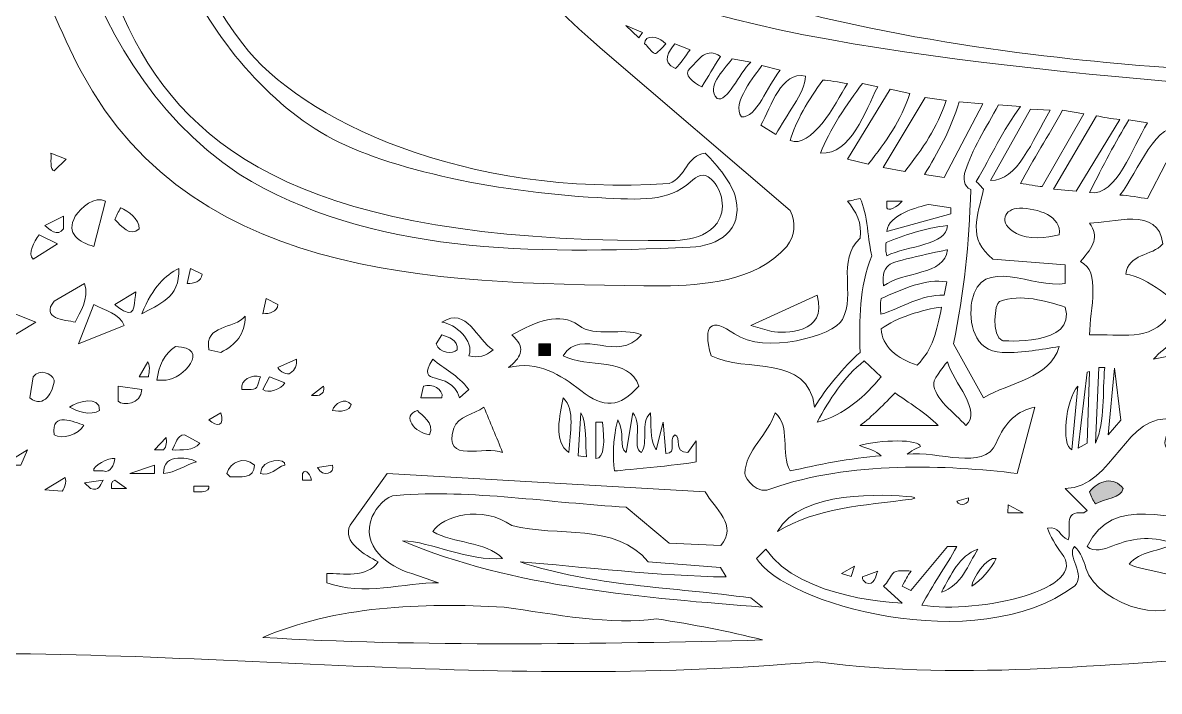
# Model space of a CAD drawing. Header units: inches. Extents: x 25 to 2982, y -1926 to -1076.
# Drawn here: x 1944 to 2509, y -1926 to -1593 of the extents above; entities that cross this region are included whole.
import ezdxf

# ---------------------------------------------------------------- set-up
doc = ezdxf.new("R2010")
doc.units = ezdxf.units.IN
doc.header["$MEASUREMENT"] = 0
doc.layers.add('Layer 1', color=7, linetype='Continuous')

# ---------------------------------------------------------------- blocks, each defined once
blk = doc.blocks.new('block 2')
at = {"layer": 'Layer 1'}
h = blk.add_hatch(color=7, dxfattribs=at)
h.dxf.hatch_style = 2
edge = h.paths.add_edge_path()
edge.add_spline(control_points=[(2206.67, -1753.15), (2206.67, -1753.15), (2200.82, -1753.15), (2200.82, -1753.15), (2200.82, -1753.15), (2200.82, -1759), (2200.82, -1759), (2200.82, -1759), (2206.63, -1758.81), (2206.63, -1758.81), (2206.84, -1756.81), (2206.63, -1755.05), (2206.67, -1753.15)], knot_values=[0, 0, 0, 0, 1, 1, 1, 2, 2, 2, 3, 3, 3, 4, 4, 4, 4], degree=3, periodic=1)
h = blk.add_hatch(color=7, dxfattribs=at)
h.dxf.hatch_style = 2
edge = h.paths.add_edge_path()
edge.add_spline(control_points=[(2474.65, -1826.74), (2475.26, -1828.89), (2476.3, -1830.95), (2477.57, -1832.57), (2482.14, -1830.09), (2490.37, -1829.65), (2491.38, -1825.09), (2486.76, -1818.8), (2478.81, -1820.91), (2474.65, -1826.74)], knot_values=[0, 0, 0, 0, 1, 1, 1, 2, 2, 2, 3, 3, 3, 3], degree=3, periodic=1)
at = {"layer": 'Layer 1', "lineweight": 0}
for points in [[(2252.47, -1598.31), (2250.57, -1600.97), (2244.13, -1594.79), (2252.47, -1598.31)], [(1935.78, -1751.5), (1940.38, -1738.12), (1950.86, -1742.28), (1935.78, -1751.5)], [(2474.61, -1766.87), (2473.39, -1802.51), (2468.94, -1804.93), (2473.5, -1767.14), (2474.61, -1766.87)], [(2490.12, -1791.07), (2483.85, -1798.31), (2487.09, -1765.11), (2490.12, -1791.07)], [(1943.33, -1813.34), (1934.52, -1813.34), (1946.65, -1805.86), (1943.33, -1813.34)], [(2009.77, -1817.56), (1997.67, -1817.56), (2009.77, -1813.34), (2009.77, -1817.56)], [(2441.6, -1837.19), (2434.07, -1837.19), (2434.17, -1833.18), (2441.6, -1837.19)], [(2357.83, -1863.64), (2356.07, -1868.7), (2351.34, -1867.3), (2357.83, -1863.64)]]:
    blk.add_lwpolyline(points, dxfattribs=at)
for points, knots in [([(2962.9, -1725.2), (2922.66, -1673.77), (2869.26, -1637.37), (2842.36, -1578.27), (2825.28, -1540.66), (2769.2, -1430.98), (2699.1, -1383.5), (2643.85, -1346.04), (2598.58, -1291.14), (2542.81, -1256.77), (2503.1, -1232.31), (2452.76, -1206.36), (2388.77, -1185.92), (2214.05, -1130.12), (1969.06, -1076.23), (1732.6, -1083.3), (1683.76, -1084.74), (1470.19, -1096.57), (1373.1, -1170.4), (1358.46, -1170.26), (1344.29, -1165.51), (1330.15, -1160.53), (1302.69, -1150.85), (1280.04, -1146.29), (1260.41, -1152.68), (1242.78, -1158.43), (1224.56, -1161.62), (1206.17, -1163.91), (1192.36, -1165.62), (1106.43, -1174.95), (1070.07, -1183.45), (974.21, -1205.8), (884.57, -1307.04), (869.73, -1337.97), (849.05, -1349.59), (614.24, -1443), (609.55, -1444.76), (531.99, -1474.05), (525.95, -1488.91), (528.93, -1560.25), (529.55, -1574.86), (529.81, -1589.07), (519.85, -1600.97), (491.58, -1548.92), (437.05, -1539.05), (389.92, -1593.74), (380.6, -1604.55), (372.33, -1615.71), (361.85, -1617.72), (287.92, -1576.31), (248.13, -1560), (170.53, -1585.77), (84.53, -1614.29), (31.8, -1682.36), (26.69, -1738.16), (24.54, -1761.78), (38.41, -1763.04), (56.13, -1745.77), (66.92, -1735.27), (75.14, -1719.68), (81.92, -1707.35), (83.22, -1704.88), (85.2, -1705.76), (83.77, -1709.2), (75.15, -1736.64), (77.59, -1783.13), (86.33, -1821.35), (97.92, -1871.92), (139.74, -1896.87), (193.36, -1889.86), (193.36, -1889.86), (200.89, -1885.26), (200.89, -1885.26), (183.76, -1882.81), (162.35, -1885.1), (148.98, -1874.24), (155.68, -1870.88), (158.07, -1868.47), (162.1, -1864.17), (204.44, -1882.29), (259.64, -1850.12), (281.7, -1794.23), (282.39, -1792.5), (283.25, -1792.77), (283, -1794.61), (281.63, -1804.83), (279.14, -1815.77), (272.8, -1826.74), (264.85, -1842.23), (245, -1856.33), (241.45, -1866.04), (275.73, -1853.5), (293.7, -1814.2), (302.88, -1781.61), (302.88, -1781.61), (306.24, -1784.53), (306.24, -1784.53), (297.05, -1828), (280.47, -1855.72), (253.84, -1873.74), (232.73, -1887.98), (230.4, -1896.7), (262.34, -1897.42), (262.34, -1897.42), (458, -1892.8), (458, -1892.8), (492.48, -1901.71), (521.96, -1907.98), (555.65, -1909.24), (686.07, -1914.28), (1499.33, -1901.99), (1499.33, -1901.99), (1505.28, -1905.75), (1511.32, -1910.2), (1516.7, -1913.57), (1531.12, -1922.58), (1539.99, -1911.56), (1528.47, -1902.21), (1483.47, -1865.63), (1452.91, -1814.22), (1431.62, -1763.62), (1444.69, -1751.96), (1457.28, -1741.57), (1468.44, -1730.3), (1469.84, -1728.88), (1467.91, -1729.57), (1467.91, -1729.57), (1467.91, -1729.57), (1431.62, -1757.35), (1431.62, -1757.35), (1431.62, -1757.35), (1424.72, -1749.95), (1430.43, -1744.95), (1444.65, -1733.67), (1461.43, -1723.28), (1475.51, -1715.54), (1491.17, -1769.42), (1525.5, -1831.14), (1571.32, -1863.73), (1612.72, -1893.21), (1665.33, -1901.57), (1714.95, -1886.83), (1735.41, -1879.24), (1718.19, -1861.09), (1702.4, -1867.05), (1663.58, -1881.81), (1618, -1868.98), (1586.73, -1846.4), (1507.29, -1785.37), (1481.38, -1688.8), (1484.3, -1595.14), (1484.3, -1595.14), (1496.41, -1588.87), (1496.41, -1588.87), (1493.95, -1622.76), (1503.06, -1717.94), (1525.25, -1738.12), (1503.11, -1670.8), (1497.26, -1592.23), (1506.86, -1522.84), (1506.86, -1522.84), (1496.41, -1540.8), (1496.41, -1540.8), (1494.45, -1540.09), (1492.23, -1539.15), (1490.57, -1537.86), (1497.81, -1493.22), (1517.57, -1448.73), (1549.05, -1414.49), (1577.76, -1383.36), (1641.84, -1347.94), (1697.07, -1349.83), (1698.72, -1348.59), (1700.31, -1346.04), (1701.58, -1344.77), (1697.4, -1341.42), (1688.71, -1337.65), (1689.12, -1330.11), (1694.98, -1322.98), (1705.02, -1320.49), (1713.38, -1324.25), (1711.7, -1325.93), (1709.2, -1327.6), (1710.05, -1330.11), (1718.79, -1331.78), (1733.87, -1326.34), (1741.81, -1334.73), (1741.81, -1334.73), (1737.33, -1340.73), (1728.04, -1342.44), (1720.11, -1343.89), (1711.42, -1343.67), (1708.4, -1350.57), (1810.7, -1357.85), (1829.24, -1419.38), (1847.91, -1480.72), (1868.36, -1547.81), (1861.12, -1625.07), (1841.7, -1693.02), (1827.38, -1743.22), (1791.15, -1829.21), (1731.34, -1846.4), (1729.83, -1844.26), (1728.31, -1841.98), (1726.78, -1838.87), (1761.48, -1819.67), (1803.78, -1772.01), (1811.78, -1741.38), (1814.92, -1729.38), (1810.26, -1728.25), (1804.68, -1734.92), (1769.51, -1776.86), (1723.2, -1798.91), (1693.77, -1804.93), (1693.77, -1804.93), (1698.33, -1811.69), (1698.33, -1811.69), (1682.44, -1816.7), (1660.71, -1817.14), (1643.99, -1814.61), (1640.41, -1814.09), (1637.53, -1813.09), (1634.81, -1812.27), (1623.75, -1808.68), (1620.61, -1821.18), (1630.98, -1826.96), (1640.5, -1832.24), (1655.76, -1831.88), (1660.71, -1837.19), (1651.94, -1846.4), (1640.79, -1843.76), (1631.78, -1841.23), (1623.86, -1838.98), (1621.03, -1846.85), (1630.19, -1850.43), (1652.68, -1859.25), (1678.89, -1858.5), (1702.51, -1852.27), (1707.52, -1850.18), (1715.88, -1845.96), (1714.64, -1838.87), (1711.7, -1837.41), (1707.96, -1838.76), (1704.16, -1839.58), (1693.66, -1841.92), (1691.97, -1833.87), (1703.61, -1829.38), (1709.61, -1827.07), (1733.34, -1816.54), (1748.46, -1807.43), (1744.7, -1823.33), (1725.78, -1829.65), (1722.16, -1835.96), (1719.23, -1841.78), (1720.91, -1849.74), (1726.78, -1853.92), (1735.73, -1851), (1738.57, -1856.14), (1741.52, -1861.09), (1747.29, -1870.88), (1760.76, -1865.33), (1767.97, -1860.15), (1789.75, -1844.45), (1809.88, -1820.55), (1822.03, -1803.18), (1822.03, -1803.18), (1847.14, -1831.34), (1847.14, -1831.34), (1849.02, -1826.88), (1834.91, -1810.73), (1824.31, -1799.9), (1824.31, -1799.9), (1830.45, -1792.04), (1830.45, -1792.04), (1839.2, -1802.51), (1850.09, -1815.05), (1860.54, -1822.14), (1850.09, -1810.02), (1842.56, -1801.24), (1832.11, -1789.11), (1833.92, -1786.29), (1836.89, -1782.05), (1837.94, -1779.22), (1849.23, -1790.88), (1860.1, -1804.66), (1869.72, -1808.78), (1869.72, -1808.78), (1840.95, -1774.18), (1840.95, -1774.18), (1840.95, -1774.18), (1845.25, -1766.62), (1845.25, -1766.62), (1856.09, -1778.74), (1867.23, -1792.89), (1881.85, -1799.57), (1877.26, -1794.57), (1852.95, -1768.41), (1847.5, -1761.83), (1848.52, -1759.59), (1850.28, -1757.08), (1851.03, -1754.8), (1866.48, -1768.16), (1880.01, -1781.52), (1896.9, -1793.73), (1877.75, -1832.74), (1849.32, -1869.98), (1812.83, -1896.55), (1795.42, -1909.24), (1794.75, -1913.63), (1819.02, -1911.17), (1835.89, -1909.49), (1852.95, -1907.9), (1862.19, -1907.84), (2035.28, -1902.42), (2168.23, -1925.84), (2339.18, -1911.17), (2414.87, -1921.21), (2489.68, -1911.17), (2563.69, -1907.84), (2563.69, -1907.84), (2909.82, -1906.61), (2909.82, -1906.61), (2935.91, -1906.58), (2936.58, -1889.11), (2936.58, -1889.11), (2936.58, -1889.11), (2747.09, -1887.08), (2747.09, -1887.08), (2778.44, -1859.9), (2801.48, -1821.24), (2814.91, -1783.28), (2853.2, -1792.2), (2917.39, -1793.63), (2944.06, -1780.43), (2973.21, -1765.93), (2982.45, -1750.23), (2962.9, -1725.2)], [0, 0, 0, 0, 1, 1, 1, 2, 2, 2, 3, 3, 3, 4, 4, 4, 5, 5, 5, 6, 6, 6, 7, 7, 7, 8, 8, 8, 9, 9, 9, 10, 10, 10, 11, 11, 11, 12, 12, 12, 13, 13, 13, 14, 14, 14, 15, 15, 15, 16, 16, 16, 17, 17, 17, 18, 18, 18, 19, 19, 19, 20, 20, 20, 21, 21, 21, 22, 22, 22, 23, 23, 23, 24, 24, 24, 25, 25, 25, 26, 26, 26, 27, 27, 27, 28, 28, 28, 29, 29, 29, 30, 30, 30, 31, 31, 31, 32, 32, 32, 33, 33, 33, 34, 34, 34, 35, 35, 35, 36, 36, 36, 37, 37, 37, 38, 38, 38, 39, 39, 39, 40, 40, 40, 41, 41, 41, 42, 42, 42, 43, 43, 43, 44, 44, 44, 45, 45, 45, 46, 46, 46, 47, 47, 47, 48, 48, 48, 49, 49, 49, 50, 50, 50, 51, 51, 51, 52, 52, 52, 53, 53, 53, 54, 54, 54, 55, 55, 55, 56, 56, 56, 57, 57, 57, 58, 58, 58, 59, 59, 59, 60, 60, 60, 61, 61, 61, 62, 62, 62, 63, 63, 63, 64, 64, 64, 65, 65, 65, 66, 66, 66, 67, 67, 67, 68, 68, 68, 69, 69, 69, 70, 70, 70, 71, 71, 71, 72, 72, 72, 73, 73, 73, 74, 74, 74, 75, 75, 75, 76, 76, 76, 77, 77, 77, 78, 78, 78, 79, 79, 79, 80, 80, 80, 81, 81, 81, 82, 82, 82, 83, 83, 83, 84, 84, 84, 85, 85, 85, 86, 86, 86, 87, 87, 87, 88, 88, 88, 89, 89, 89, 90, 90, 90, 91, 91, 91, 92, 92, 92, 93, 93, 93, 94, 94, 94, 95, 95, 95, 96, 96, 96, 97, 97, 97, 98, 98, 98, 99, 99, 99, 100, 100, 100, 101, 101, 101, 102, 102, 102, 103, 103, 103, 104, 104, 104, 105, 105, 105, 106, 106, 106, 107, 107, 107, 108, 108, 108, 109, 109, 109, 110, 110, 110, 111, 111, 111, 112, 112, 112, 112]), ([(1776.93, -1317.08), (1696.71, -1284.16), (1612.5, -1300.4), (1555.7, -1329.17), (1489.84, -1362.53), (1433.16, -1425.27), (1413.65, -1495.65), (1388.55, -1585.96), (1385.63, -1687.15), (1398.59, -1779.93), (1400.41, -1792.81), (1400.09, -1803.06), (1397.97, -1812.11), (1391.52, -1839.56), (1367.72, -1854.44), (1338.2, -1860.15), (1235.65, -1879.93), (896.17, -1892.41), (762.12, -1895.36), (675.83, -1897.22), (535.43, -1907.96), (448.81, -1870.63), (407.47, -1852.81), (377.16, -1811.12), (352.28, -1776), (320.6, -1731.34), (292.01, -1679.77), (257.26, -1651.58), (231.45, -1630.62), (193.36, -1629.44), (193.36, -1629.44), (234.88, -1622.24), (264.68, -1646.13), (290.05, -1676.69), (308.89, -1699.4), (384.09, -1808.37), (411.16, -1834.33), (444.14, -1865.96), (490.47, -1878.03), (549.12, -1887.19), (653.48, -1903.55), (1068.78, -1878.09), (1174.89, -1869.23), (1236.84, -1864.08), (1333.28, -1853.63), (1356.27, -1841.27), (1369.35, -1834.25), (1384.81, -1826.28), (1385.43, -1792.33), (1387.89, -1653.97), (1375.48, -1507.06), (1455.86, -1391.97), (1503.27, -1331.93), (1573.94, -1287.04), (1651.69, -1280.77), (1652.96, -1279.07), (1653.73, -1277), (1654.22, -1274.72), (1564.26, -1277.5), (1496.22, -1335), (1460.07, -1378.19), (1416.52, -1430.19), (1385.87, -1538.36), (1382.2, -1600.29), (1378.03, -1670.47), (1381.9, -1744.45), (1377.69, -1810.02), (1377.69, -1810.02), (1369.29, -1821.62), (1369.29, -1821.62), (1369.29, -1821.62), (1367.02, -1823.08), (1367.64, -1821.05), (1373.84, -1800.78), (1373.06, -1767.7), (1371.41, -1738.12), (1370.99, -1736.04), (1366.18, -1738.65), (1364.93, -1738.65), (1357.61, -1757.58), (1353.86, -1776.61), (1347.59, -1796.66), (1347.59, -1796.66), (1332.54, -1802.51), (1332.54, -1802.51), (1336.7, -1781.25), (1344.7, -1760.66), (1350.56, -1738.93), (1355.88, -1736.92), (1365.67, -1734.11), (1371.41, -1731.83), (1375.5, -1713.05), (1374.62, -1690.72), (1374.55, -1668.61), (1374.23, -1568.61), (1389.06, -1495.98), (1422.94, -1427.33), (1465.52, -1341.08), (1542.95, -1292.41), (1590.36, -1275.16), (1677.48, -1243.4), (1813.18, -1250.41), (1899.26, -1328.58), (1968.79, -1391.63), (1988.97, -1482.2), (2021.92, -1563.38), (2034.98, -1594.01), (2060.59, -1628.78), (2092.66, -1648.03), (2121.7, -1665.49), (2177.67, -1677.55), (2230.27, -1680.38), (2251.87, -1681.5), (2265.04, -1682.53), (2276.14, -1672.62), (2279.61, -1669.59), (2282.75, -1667.37), (2286.49, -1671.13), (2292.37, -1676.55), (2294.06, -1686.48), (2289.46, -1693), (2281.49, -1703.83), (2266.02, -1701.33), (2255.17, -1701.74), (2089.97, -1700.95), (2027.67, -1659.61), (1997.12, -1596.33), (1960.43, -1520.26), (1945.36, -1432.28), (1890.79, -1367.82), (1852.56, -1322.6), (1781.58, -1267.95), (1668.22, -1272.82), (1668.22, -1272.82), (1664.89, -1275.73), (1664.89, -1275.73), (1664.89, -1275.73), (1668.22, -1279.1), (1668.22, -1279.1), (1771.04, -1274.09), (1862.19, -1326.78), (1914.88, -1414.55), (1965.05, -1497.32), (1961.28, -1607.69), (2052, -1668.71), (2116.81, -1708.85), (2198.16, -1708.48), (2276.18, -1705.02), (2290.67, -1704.36), (2302.17, -1696.58), (2298.81, -1681.12), (2296.99, -1672.79), (2289.84, -1664.86), (2283.58, -1658.26), (2274.39, -1659.11), (2273.97, -1670.39), (2265.62, -1673.31), (2164.1, -1680.43), (2082.53, -1641.82), (2053.74, -1603.98), (2008.58, -1544.65), (2000.33, -1468.89), (1964.61, -1405.35), (1883.67, -1268.06), (1797.23, -1252.12), (1692.28, -1250.39), (1685.76, -1250.3), (1688.54, -1249.66), (1692.01, -1249.43), (1755.21, -1244.66), (1821.55, -1246.56), (1875.26, -1271.11), (1882.87, -1274.58), (1894.07, -1272.13), (1888.04, -1263.58), (1880.07, -1252.28), (1864.7, -1250.08), (1853.01, -1244.39), (1864.72, -1243.18), (1882.26, -1252.75), (1895.22, -1247.33), (1895.69, -1244.66), (1894.47, -1242.13), (1892.38, -1239.88), (1880.95, -1227.61), (1787.64, -1218.81), (1724.02, -1225.33), (1720.99, -1222.55), (1716.93, -1220.57), (1712.71, -1220.02), (1680.98, -1216.14), (1622.65, -1231.13), (1553.67, -1251.92), (1582.94, -1233.75), (1614.51, -1219.97), (1648, -1211.38), (1720.61, -1192.79), (1796.08, -1187.84), (1859.16, -1203.41), (1976.95, -1232.51), (2065.7, -1346.04), (2126.87, -1448.67), (2128.41, -1451.24), (2127.85, -1451.81), (2126.05, -1449.52), (2063.67, -1370.1), (1997.04, -1281.02), (1902.75, -1245.65), (1900.66, -1248.57), (1899.15, -1251.29), (1898.17, -1254.87), (2054.1, -1326.34), (2104.65, -1497.74), (2232.59, -1606.87), (2232.59, -1606.87), (2325.82, -1686.71), (2325.82, -1686.71), (2328.74, -1693.38), (2328.32, -1698.83), (2324.14, -1704.66), (2308.27, -1722.65), (2281.98, -1723.8), (2262.68, -1724.32), (2161.51, -1722.65), (2030.66, -1725.59), (1973.41, -1617.72), (1952.51, -1578.04), (1940.57, -1534.43), (1925.89, -1492.21), (1894.72, -1402.44), (1861.67, -1351.92), (1776.93, -1317.08)], [0, 0, 0, 0, 1, 1, 1, 2, 2, 2, 3, 3, 3, 4, 4, 4, 5, 5, 5, 6, 6, 6, 7, 7, 7, 8, 8, 8, 9, 9, 9, 10, 10, 10, 11, 11, 11, 12, 12, 12, 13, 13, 13, 14, 14, 14, 15, 15, 15, 16, 16, 16, 17, 17, 17, 18, 18, 18, 19, 19, 19, 20, 20, 20, 21, 21, 21, 22, 22, 22, 23, 23, 23, 24, 24, 24, 25, 25, 25, 26, 26, 26, 27, 27, 27, 28, 28, 28, 29, 29, 29, 30, 30, 30, 31, 31, 31, 32, 32, 32, 33, 33, 33, 34, 34, 34, 35, 35, 35, 36, 36, 36, 37, 37, 37, 38, 38, 38, 39, 39, 39, 40, 40, 40, 41, 41, 41, 42, 42, 42, 43, 43, 43, 44, 44, 44, 45, 45, 45, 46, 46, 46, 47, 47, 47, 48, 48, 48, 49, 49, 49, 50, 50, 50, 51, 51, 51, 52, 52, 52, 53, 53, 53, 54, 54, 54, 55, 55, 55, 56, 56, 56, 57, 57, 57, 58, 58, 58, 59, 59, 59, 60, 60, 60, 61, 61, 61, 62, 62, 62, 63, 63, 63, 64, 64, 64, 65, 65, 65, 66, 66, 66, 67, 67, 67, 68, 68, 68, 69, 69, 69, 70, 70, 70, 71, 71, 71, 72, 72, 72, 73, 73, 73, 74, 74, 74, 75, 75, 75, 76, 76, 76, 77, 77, 77, 77]), ([(2234.85, -1568.8), (2206.57, -1552.76), (2181.77, -1525.35), (2163.23, -1500.68), (2155.45, -1490.4), (2156.89, -1489.98), (2165.04, -1499.74), (2244.28, -1605.74), (2513.43, -1615.08), (2543.74, -1617.89), (2578.45, -1621.08), (2603.31, -1625.04), (2617.61, -1628.15), (2612.13, -1629.99), (2605.02, -1629.99), (2597.51, -1629.36), (2505.9, -1621.77), (2306.9, -1609.53), (2234.85, -1568.8)], [0, 0, 0, 0, 1, 1, 1, 2, 2, 2, 3, 3, 3, 4, 4, 4, 5, 5, 5, 6, 6, 6, 6]), ([(2263.93, -1603.92), (2262.68, -1605.6), (2259.29, -1608.98), (2258.6, -1608.73), (2256.57, -1608.1), (2255.38, -1605.19), (2253.48, -1603.92), (2253.48, -1598.92), (2260.17, -1600.59), (2262.68, -1602.68), (2262.68, -1602.68), (2263.93, -1603.92), (2263.93, -1603.92)], [0, 0, 0, 0, 1, 1, 1, 2, 2, 2, 3, 3, 3, 4, 4, 4, 4]), ([(2268.53, -1603.92), (2268.53, -1603.92), (2276.06, -1606.87), (2276.06, -1606.87), (2273.65, -1610.13), (2271.36, -1613.68), (2268.86, -1616.19), (2261.32, -1612.83), (2265.62, -1607.69), (2268.53, -1603.92)], [0, 0, 0, 0, 1, 1, 1, 2, 2, 2, 3, 3, 3, 3]), ([(2276.06, -1616.05), (2281.07, -1611.01), (2284.02, -1605.6), (2291.11, -1610.19), (2287.51, -1615.44), (2285.28, -1620.23), (2281.93, -1625.26), (2277.69, -1623.51), (2272.38, -1618.97), (2276.06, -1616.05)], [0, 0, 0, 0, 1, 1, 1, 2, 2, 2, 3, 3, 3, 3]), ([(2296.97, -1611.45), (2296.97, -1611.45), (2306.18, -1613.1), (2306.18, -1613.1), (2300.29, -1618.58), (2294.58, -1633.32), (2289.46, -1631.1), (2284.02, -1625.26), (2292.05, -1617.67), (2296.97, -1611.45)], [0, 0, 0, 0, 1, 1, 1, 2, 2, 2, 3, 3, 3, 3]), ([(2311.68, -1614.67), (2311.68, -1614.67), (2320.76, -1616.93), (2320.76, -1616.93), (2314.48, -1624.87), (2309.15, -1640.88), (2301.56, -1640.28), (2296.34, -1633.57), (2308.65, -1619.21), (2311.68, -1614.67)], [0, 0, 0, 0, 1, 1, 1, 2, 2, 2, 3, 3, 3, 3]), ([(2333.38, -1619.95), (2333.13, -1628.53), (2323.79, -1639.34), (2318.75, -1648.91), (2318.75, -1648.91), (2311.18, -1644.4), (2311.18, -1644.4), (2316.63, -1634.8), (2321.26, -1617.45), (2333.38, -1619.95)], [0, 0, 0, 0, 1, 1, 1, 2, 2, 2, 3, 3, 3, 3]), ([(2342.1, -1621.9), (2344.71, -1621.99), (2350.07, -1623.15), (2354.25, -1623.59), (2347.98, -1634.45), (2336.37, -1656.25), (2325.82, -1651.99), (2328.32, -1642.81), (2335, -1631.5), (2342.1, -1621.9)], [0, 0, 0, 0, 1, 1, 1, 2, 2, 2, 3, 3, 3, 3]), ([(2340.86, -1658.26), (2345.05, -1647.37), (2354.25, -1633.19), (2361.76, -1623.59), (2361.76, -1623.59), (2369.3, -1625.26), (2369.3, -1625.26), (2363, -1637.37), (2356.34, -1659.11), (2340.86, -1658.26)], [0, 0, 0, 0, 1, 1, 1, 2, 2, 2, 3, 3, 3, 3]), ([(2375.57, -1626.5), (2375.57, -1626.5), (2385.27, -1628.53), (2385.27, -1628.53), (2380.68, -1642.31), (2373.84, -1652.11), (2364.62, -1663.82), (2364.62, -1663.82), (2354.25, -1661.21), (2354.25, -1661.21), (2354.25, -1661.21), (2375.57, -1626.5), (2375.57, -1626.5)], [0, 0, 0, 0, 1, 1, 1, 2, 2, 2, 3, 3, 3, 4, 4, 4, 4]), ([(2371.96, -1665.33), (2371.96, -1665.33), (2392.86, -1630.6), (2392.86, -1630.6), (2392.86, -1630.6), (2403.42, -1632.06), (2403.42, -1632.06), (2398.8, -1645.84), (2391.96, -1655.62), (2382.74, -1667.33), (2382.74, -1667.33), (2371.96, -1665.33), (2371.96, -1665.33)], [0, 0, 0, 0, 1, 1, 1, 2, 2, 2, 3, 3, 3, 4, 4, 4, 4]), ([(2402.33, -1670.39), (2402.33, -1670.39), (2392.59, -1668.85), (2392.59, -1668.85), (2399.14, -1658.26), (2405.47, -1646.93), (2409.84, -1632.77), (2409.84, -1632.77), (2421.58, -1633.82), (2421.58, -1633.82), (2421.58, -1633.82), (2402.33, -1670.39), (2402.33, -1670.39)], [0, 0, 0, 0, 1, 1, 1, 2, 2, 2, 3, 3, 3, 4, 4, 4, 4]), ([(2421.96, -1779.93), (2421.96, -1779.93), (2406.92, -1753.15), (2406.92, -1753.15), (2412.34, -1726.83), (2414.71, -1704.02), (2415.53, -1676.42), (2411.98, -1674.48), (2411.62, -1671.11), (2412.94, -1666.89), (2415.92, -1657.33), (2423.22, -1645.21), (2429.39, -1634.31), (2429.39, -1634.31), (2440.22, -1635.05), (2440.22, -1635.05), (2431.42, -1647.21), (2425.81, -1659.42), (2418.28, -1672.37), (2419.81, -1673.64), (2420.81, -1675.15), (2421.96, -1676.25), (2419.05, -1689.62), (2413.6, -1700.48), (2426.56, -1710.96), (2426.56, -1710.96), (2462.5, -1713.85), (2462.5, -1713.85), (2462.5, -1713.85), (2462.5, -1723.06), (2462.5, -1723.06), (2447.05, -1726), (2420.69, -1708.43), (2416.11, -1731.83), (2414.43, -1742.28), (2416.96, -1756.91), (2431.15, -1757.35), (2442.23, -1757.82), (2450.4, -1755.68), (2459.59, -1754.44), (2454.58, -1770.75), (2434.95, -1771.99), (2421.96, -1779.93)], [0, 0, 0, 0, 1, 1, 1, 2, 2, 2, 3, 3, 3, 4, 4, 4, 5, 5, 5, 6, 6, 6, 7, 7, 7, 8, 8, 8, 9, 9, 9, 10, 10, 10, 11, 11, 11, 12, 12, 12, 13, 13, 13, 14, 14, 14, 14]), ([(2425.35, -1671.88), (2425.35, -1671.88), (2445.26, -1636.35), (2445.26, -1636.35), (2445.26, -1636.35), (2454.97, -1636.95), (2454.97, -1636.95), (2446, -1652.49), (2438.71, -1672.12), (2425.35, -1671.88)], [0, 0, 0, 0, 1, 1, 1, 2, 2, 2, 3, 3, 3, 3]), ([(2451.06, -1674.9), (2448.53, -1674.9), (2444, -1673.64), (2440.22, -1673.39), (2446.49, -1661.79), (2454.14, -1649.49), (2461.23, -1636.95), (2461.23, -1636.95), (2471.72, -1638.65), (2471.72, -1638.65), (2471.72, -1638.65), (2451.06, -1674.9), (2451.06, -1674.9)], [0, 0, 0, 0, 1, 1, 1, 2, 2, 2, 3, 3, 3, 4, 4, 4, 4]), ([(2467.94, -1677.16), (2467.94, -1677.16), (2456.67, -1676.25), (2456.67, -1676.25), (2456.67, -1676.25), (2478.01, -1639.65), (2478.01, -1639.65), (2481.04, -1640.38), (2485.5, -1641.13), (2489.68, -1641.55), (2489.68, -1641.55), (2467.94, -1677.16), (2467.94, -1677.16)], [0, 0, 0, 0, 1, 1, 1, 2, 2, 2, 3, 3, 3, 4, 4, 4, 4]), ([(2474.65, -1677.9), (2481.28, -1664.32), (2487.47, -1652.93), (2494.16, -1641.63), (2494.16, -1641.63), (2503.48, -1643.22), (2503.48, -1643.22), (2495.56, -1655.33), (2488.6, -1679.69), (2474.65, -1677.9)], [0, 0, 0, 0, 1, 1, 1, 2, 2, 2, 3, 3, 3, 3]), ([(2521.63, -1645.67), (2521.63, -1645.67), (2503.48, -1680.84), (2503.48, -1680.84), (2499.46, -1680.46), (2494.16, -1679.16), (2489.68, -1679.16), (2498.94, -1667.62), (2507.28, -1641.38), (2521.63, -1645.67)], [0, 0, 0, 0, 1, 1, 1, 2, 2, 2, 3, 3, 3, 3]), ([(1958.34, -1658.26), (1958.34, -1658.26), (1965.87, -1661.21), (1965.87, -1661.21), (1965.87, -1661.21), (1960.04, -1667.06), (1960.04, -1667.06), (1957.51, -1666.62), (1958.78, -1661.21), (1958.34, -1658.26)], [0, 0, 0, 0, 1, 1, 1, 2, 2, 2, 3, 3, 3, 3]), ([(1970.49, -1689.62), (1973.41, -1685.44), (1980.12, -1679.16), (1985.5, -1682.11), (1985.5, -1682.11), (1979.68, -1704.66), (1979.68, -1704.66), (1972.58, -1702.57), (1965.45, -1698.42), (1970.49, -1689.62)], [0, 0, 0, 0, 1, 1, 1, 2, 2, 2, 3, 3, 3, 3]), ([(2286.51, -1759), (2281.95, -1743.03), (2286.76, -1740.11), (2298.09, -1748.11), (2312.89, -1758.56), (2347.49, -1749.22), (2351.8, -1740.96), (2358.51, -1728.12), (2348.64, -1712.01), (2360.52, -1700.48), (2361.76, -1693), (2358.43, -1687.15), (2354.25, -1682.11), (2355.79, -1681.97), (2358.43, -1681.25), (2360.52, -1680.84), (2364.26, -1687.53), (2364.62, -1703.12), (2366.35, -1709.29), (2360.08, -1725.59), (2360.08, -1740.63), (2360.52, -1757.35), (2352.16, -1764.86), (2343.8, -1774.9), (2337.94, -1784.53), (2334.59, -1757.77), (2303.65, -1767.81), (2286.51, -1759)], [0, 0, 0, 0, 1, 1, 1, 2, 2, 2, 3, 3, 3, 4, 4, 4, 5, 5, 5, 6, 6, 6, 7, 7, 7, 8, 8, 8, 9, 9, 9, 9]), ([(2381.43, -1682.11), (2379.34, -1685.02), (2374.17, -1687.5), (2373.9, -1685.44), (2373.9, -1685.44), (2373.9, -1682.11), (2373.9, -1682.11), (2373.9, -1682.11), (2381.43, -1682.11), (2381.43, -1682.11)], [0, 0, 0, 0, 1, 1, 1, 2, 2, 2, 3, 3, 3, 3]), ([(1990.12, -1691.29), (1990.95, -1689.2), (1991.89, -1687.5), (1993.04, -1685.44), (1996.81, -1687.15), (2002.23, -1690.89), (2002.23, -1695.89), (1997.67, -1700.09), (1993.48, -1694.62), (1990.12, -1691.29)], [0, 0, 0, 0, 1, 1, 1, 2, 2, 2, 3, 3, 3, 3]), ([(2405.66, -1688.38), (2405.66, -1688.38), (2373.9, -1697.15), (2373.9, -1697.15), (2374.44, -1688.76), (2389.56, -1685), (2394.79, -1683.78), (2394.79, -1683.78), (2405.66, -1685.44), (2405.66, -1685.44), (2405.66, -1685.44), (2405.66, -1688.38), (2405.66, -1688.38)], [0, 0, 0, 0, 1, 1, 1, 2, 2, 2, 3, 3, 3, 4, 4, 4, 4]), ([(2439.73, -1685.63), (2449.08, -1685.63), (2460.85, -1689.59), (2459.59, -1698.83), (2453.32, -1700.61), (2443.88, -1701.14), (2438.36, -1698.25), (2428.43, -1693.02), (2432.55, -1685.66), (2439.73, -1685.63)], [0, 0, 0, 0, 1, 1, 1, 2, 2, 2, 3, 3, 3, 3]), ([(2522.73, -1757.35), (2522.73, -1757.35), (2506.39, -1760.7), (2506.39, -1760.7), (2512.28, -1754), (2521.88, -1749.43), (2524.38, -1741.05), (2520.62, -1739.17), (2515.25, -1737.55), (2514.43, -1738.73), (2504.52, -1752.59), (2490.37, -1747.97), (2474.65, -1748.58), (2474.74, -1735.63), (2480.54, -1716.73), (2470.03, -1712.22), (2477.03, -1704.14), (2479.23, -1700.09), (2474.65, -1693), (2485.08, -1693.3), (2509.33, -1684.2), (2511.01, -1703.42), (2505.57, -1709.69), (2493.86, -1708.01), (2492.61, -1718.47), (2503.48, -1719.7), (2518.61, -1733.37), (2518.61, -1733.37), (2542.7, -1737.49), (2540.3, -1734.31), (2559.91, -1719.76), (2562.17, -1718.11), (2563.38, -1716.07), (2566.62, -1715.54), (2562.44, -1727.27), (2554.91, -1738.12), (2542.37, -1742.28), (2533.21, -1745.44), (2533.07, -1749.02), (2528.94, -1757.08), (2544.92, -1764.67), (2558.86, -1753.34), (2568.79, -1743.24), (2571.36, -1740.63), (2573.97, -1738.21), (2577.07, -1736.45), (2576.22, -1743.14), (2573.77, -1750.5), (2567.87, -1754.44), (2559.91, -1759), (2528.15, -1777.4), (2516.84, -1778.7), (2516.84, -1778.7), (2514.67, -1776), (2515.71, -1774.1), (2518.88, -1768.41), (2527.73, -1763), (2522.73, -1757.35)], [0, 0, 0, 0, 1, 1, 1, 2, 2, 2, 3, 3, 3, 4, 4, 4, 5, 5, 5, 6, 6, 6, 7, 7, 7, 8, 8, 8, 9, 9, 9, 10, 10, 10, 11, 11, 11, 12, 12, 12, 13, 13, 13, 14, 14, 14, 15, 15, 15, 16, 16, 16, 17, 17, 17, 18, 18, 18, 19, 19, 19, 19]), ([(1964.61, -1689.62), (1964.61, -1689.62), (1964.61, -1695.89), (1964.61, -1695.89), (1961.69, -1700.09), (1957.4, -1696.08), (1955.42, -1694.24), (1955.42, -1694.24), (1964.61, -1689.62), (1964.61, -1689.62)], [0, 0, 0, 0, 1, 1, 1, 2, 2, 2, 3, 3, 3, 3]), ([(2373.9, -1709.29), (2373.17, -1707.38), (2373.44, -1705.13), (2373.44, -1702.62), (2382.53, -1699.11), (2392.7, -1695.47), (2403.98, -1694.24), (2403.92, -1704.14), (2383.9, -1704.27), (2373.9, -1709.29)], [0, 0, 0, 0, 1, 1, 1, 2, 2, 2, 3, 3, 3, 3]), ([(1949.59, -1710.96), (1946.65, -1708.43), (1949.98, -1702.18), (1952.51, -1698.83), (1952.51, -1698.83), (1961.69, -1703.42), (1961.69, -1703.42), (1961.69, -1703.42), (1949.59, -1710.96), (1949.59, -1710.96)], [0, 0, 0, 0, 1, 1, 1, 2, 2, 2, 3, 3, 3, 3]), ([(2403.98, -1706.36), (2402.66, -1719.26), (2382.01, -1716.73), (2372.25, -1724.32), (2371.37, -1718.09), (2372.96, -1715.08), (2375.54, -1713.47), (2379, -1711.23), (2403.98, -1706.36), (2403.98, -1706.36)], [0, 0, 0, 0, 1, 1, 1, 2, 2, 2, 3, 3, 3, 3]), ([(2003.5, -1738.12), (2009.29, -1724.3), (2015.1, -1719.26), (2021.92, -1715.54), (2022.75, -1730.59), (2011.44, -1733.54), (2003.5, -1738.12)], [0, 0, 0, 0, 1, 1, 1, 2, 2, 2, 2]), ([(2026.08, -1723.06), (2026.08, -1723.06), (2027.75, -1715.54), (2027.75, -1715.54), (2027.75, -1715.54), (2033.58, -1718.47), (2033.58, -1718.47), (2033.19, -1722.26), (2029.43, -1723.06), (2026.08, -1723.06)], [0, 0, 0, 0, 1, 1, 1, 2, 2, 2, 3, 3, 3, 3]), ([(2370.97, -1730.59), (2381.76, -1725.81), (2393.36, -1720.5), (2403.67, -1722.26), (2403.1, -1724.26), (2402.73, -1726.83), (2402.33, -1728.92), (2391.05, -1728.5), (2381.37, -1735.07), (2370.91, -1738.41), (2370.62, -1736.43), (2370.43, -1732.85), (2370.97, -1730.59)], [0, 0, 0, 0, 1, 1, 1, 2, 2, 2, 3, 3, 3, 4, 4, 4, 4]), ([(1960.04, -1731.83), (1960.04, -1731.83), (1975.09, -1723.06), (1975.09, -1723.06), (1977.59, -1731.01), (1972.5, -1737.41), (1970.49, -1742.28), (1965.22, -1741.19), (1952.92, -1740.63), (1960.04, -1731.83)], [0, 0, 0, 0, 1, 1, 1, 2, 2, 2, 3, 3, 3, 3]), ([(1990.12, -1733.54), (1990.12, -1733.54), (2000.58, -1727.27), (2000.58, -1727.27), (1999.7, -1731.58), (2000.74, -1739.94), (1994.91, -1736.89), (1994.09, -1736.48), (1991.39, -1734.61), (1990.12, -1733.54)], [0, 0, 0, 0, 1, 1, 1, 2, 2, 2, 3, 3, 3, 3]), ([(2431.15, -1751.5), (2425.87, -1749.22), (2427.36, -1732.74), (2429.89, -1732.1), (2440.34, -1727.9), (2453.07, -1731.86), (2462.5, -1734.77), (2468.46, -1754.6), (2431.15, -1751.5), (2431.15, -1751.5)], [0, 0, 0, 0, 1, 1, 1, 2, 2, 2, 3, 3, 3, 3]), ([(1972.14, -1753.15), (1972.14, -1753.15), (1979.68, -1733.54), (1979.68, -1733.54), (1984.68, -1736.45), (1993.04, -1738.12), (1994.7, -1743.96), (1994.7, -1743.96), (1972.14, -1753.15), (1972.14, -1753.15)], [0, 0, 0, 0, 1, 1, 1, 2, 2, 2, 3, 3, 3, 3]), ([(2063.73, -1738.12), (2063.73, -1738.12), (2065.38, -1730.59), (2065.38, -1730.59), (2065.38, -1730.59), (2071.2, -1733.54), (2071.2, -1733.54), (2070.82, -1737.28), (2067.03, -1738.12), (2063.73, -1738.12)], [0, 0, 0, 0, 1, 1, 1, 2, 2, 2, 3, 3, 3, 3]), ([(2339.18, -1728.92), (2344.71, -1748.47), (2322.79, -1747.97), (2316.63, -1746.88), (2316.63, -1746.88), (2306.18, -1743.96), (2306.18, -1743.96), (2306.18, -1743.96), (2339.18, -1728.92), (2339.18, -1728.92)], [0, 0, 0, 0, 1, 1, 1, 2, 2, 2, 3, 3, 3, 3]), ([(2054.93, -1739.39), (2054.93, -1748.17), (2050.31, -1753.59), (2042.82, -1757.35), (2042.82, -1757.35), (2036.93, -1756.08), (2036.93, -1756.08), (2034.46, -1743.14), (2049.47, -1746.05), (2054.93, -1739.39)], [0, 0, 0, 0, 1, 1, 1, 2, 2, 2, 3, 3, 3, 3]), ([(2166.11, -1759), (2169.06, -1751.25), (2159.02, -1743.14), (2152.73, -1742.28), (2165.26, -1734.36), (2169.88, -1751.06), (2178.24, -1756.08), (2174.33, -1759.06), (2171.15, -1760.26), (2166.11, -1759)], [0, 0, 0, 0, 1, 1, 1, 2, 2, 2, 3, 3, 3, 3]), ([(2188.69, -1749.82), (2188.69, -1749.82), (2187.43, -1748.58), (2187.43, -1748.58), (2199.69, -1742.03), (2211.33, -1736.95), (2220.53, -1743.85), (2229.1, -1750.23), (2242.46, -1744.64), (2251.83, -1748.58), (2240.12, -1763.19), (2222.14, -1744.4), (2212.94, -1759), (2225.05, -1765.3), (2245.95, -1759.47), (2250.57, -1774.08), (2241.06, -1784.85), (2233.24, -1785.3), (2221.75, -1776.36), (2211.5, -1768.35), (2200.69, -1761.26), (2185.78, -1764.86), (2191.61, -1760.26), (2194.55, -1755.68), (2188.69, -1749.82)], [0, 0, 0, 0, 1, 1, 1, 2, 2, 2, 3, 3, 3, 4, 4, 4, 5, 5, 5, 6, 6, 6, 7, 7, 7, 8, 8, 8, 8]), ([(2401.06, -1734.77), (2398.64, -1746.98), (2396.88, -1755.68), (2388.93, -1763.62), (2378.9, -1760.7), (2371.41, -1754.05), (2370.97, -1745.64), (2378.73, -1739.94), (2391.88, -1736.04), (2401.06, -1734.77)], [0, 0, 0, 0, 1, 1, 1, 2, 2, 2, 3, 3, 3, 3]), ([(2160.26, -1756.08), (2158.22, -1758.32), (2151.51, -1757.77), (2149.8, -1753.15), (2149.8, -1753.15), (2152.73, -1748.58), (2152.73, -1748.58), (2155.66, -1749.82), (2161.11, -1751.06), (2160.26, -1756.08)], [0, 0, 0, 0, 1, 1, 1, 2, 2, 2, 3, 3, 3, 3]), ([(2020.22, -1754.44), (2038.62, -1754.85), (2023.57, -1770.75), (2015.62, -1771.13), (2015.62, -1771.13), (2011.03, -1771.13), (2011.03, -1771.13), (2011.86, -1764.44), (2014.77, -1757.77), (2020.22, -1754.44)], [0, 0, 0, 0, 1, 1, 1, 2, 2, 2, 3, 3, 3, 3]), ([(2206.67, -1753.15), (2206.67, -1753.15), (2200.82, -1753.15), (2200.82, -1753.15), (2200.82, -1753.15), (2200.82, -1759), (2200.82, -1759), (2200.82, -1759), (2206.63, -1758.81), (2206.63, -1758.81), (2206.84, -1756.81), (2206.63, -1755.05), (2206.67, -1753.15)], [0, 0, 0, 0, 1, 1, 1, 2, 2, 2, 3, 3, 3, 4, 4, 4, 4]), ([(2006.51, -1762.08), (2008.03, -1764.86), (2006.85, -1768.22), (2006.85, -1769.46), (2006.85, -1769.46), (2002.23, -1769.46), (2002.23, -1769.46), (2002.23, -1769.46), (2006.51, -1762.08), (2006.51, -1762.08)], [0, 0, 0, 0, 1, 1, 1, 2, 2, 2, 3, 3, 3, 3]), ([(2071.2, -1764.86), (2071.2, -1764.86), (2080.42, -1760.7), (2080.42, -1760.7), (2080.61, -1763.6), (2079.85, -1765.96), (2077.3, -1767.66), (2076.07, -1768.66), (2072.05, -1766.95), (2071.2, -1764.86)], [0, 0, 0, 0, 1, 1, 1, 2, 2, 2, 3, 3, 3, 3]), ([(2166.11, -1775.75), (2166.11, -1775.75), (2161.51, -1779.93), (2161.51, -1779.93), (2156.46, -1764.61), (2138.97, -1775.75), (2148.15, -1760.7), (2153.98, -1765.72), (2160.26, -1768.22), (2166.11, -1775.75)], [0, 0, 0, 0, 1, 1, 1, 2, 2, 2, 3, 3, 3, 3]), ([(2370.97, -1769.46), (2363.61, -1778.72), (2352.55, -1788.71), (2339.18, -1792.04), (2345.45, -1780.75), (2352.16, -1769.54), (2362.61, -1761.59), (2362.61, -1761.59), (2370.97, -1769.46), (2370.97, -1769.46)], [0, 0, 0, 0, 1, 1, 1, 2, 2, 2, 3, 3, 3, 3]), ([(2397.13, -1772.62), (2397.13, -1770.09), (2403.98, -1761.95), (2403.98, -1761.95), (2406.92, -1772.4), (2421.3, -1786.29), (2413.16, -1793.73), (2407.56, -1787.44), (2397.21, -1780.23), (2397.13, -1772.62)], [0, 0, 0, 0, 1, 1, 1, 2, 2, 2, 3, 3, 3, 3]), ([(1947.89, -1779.93), (1947.89, -1779.93), (1949.59, -1769.46), (1949.59, -1769.46), (1952.92, -1765.3), (1958.64, -1767.66), (1960.04, -1771.13), (1959.6, -1776.61), (1955.01, -1785.79), (1947.89, -1779.93)], [0, 0, 0, 0, 1, 1, 1, 2, 2, 2, 3, 3, 3, 3]), ([(2482.14, -1764.86), (2480.92, -1777.4), (2482.58, -1791.2), (2477.57, -1802.51), (2477.57, -1802.51), (2479.23, -1764.86), (2479.23, -1764.86), (2479.23, -1764.86), (2482.14, -1764.86), (2482.14, -1764.86)], [0, 0, 0, 0, 1, 1, 1, 2, 2, 2, 3, 3, 3, 3]), ([(2057.84, -1775.75), (2057.84, -1775.75), (2053.24, -1775.75), (2053.24, -1775.75), (2052.42, -1770.75), (2058.28, -1768.22), (2062.46, -1769.46), (2061.2, -1772.92), (2061.64, -1775.75), (2057.84, -1775.75)], [0, 0, 0, 0, 1, 1, 1, 2, 2, 2, 3, 3, 3, 3]), ([(2067.03, -1769.46), (2067.03, -1769.46), (2074.56, -1772.4), (2074.56, -1772.4), (2073.32, -1775.75), (2065.98, -1777.98), (2063.73, -1775.75), (2063.73, -1775.75), (2067.03, -1769.46), (2067.03, -1769.46)], [0, 0, 0, 0, 1, 1, 1, 2, 2, 2, 3, 3, 3, 3]), ([(2152.73, -1779.93), (2152.73, -1779.93), (2142.3, -1779.93), (2142.3, -1779.93), (2142.3, -1779.93), (2143.53, -1774.08), (2143.53, -1774.08), (2147.71, -1772.81), (2153.6, -1775.34), (2152.73, -1779.93)], [0, 0, 0, 0, 1, 1, 1, 2, 2, 2, 3, 3, 3, 3]), ([(1982.59, -1786.18), (1978, -1789.11), (1971.26, -1786.54), (1967.54, -1784.53), (1971.32, -1782.02), (1982.59, -1778.26), (1982.59, -1786.18)], [0, 0, 0, 0, 1, 1, 1, 2, 2, 2, 2]), ([(1991.77, -1781.61), (1991.77, -1781.61), (1991.77, -1774.08), (1991.77, -1774.08), (1991.77, -1774.08), (2003.5, -1775.75), (2003.5, -1775.75), (2003.08, -1783.28), (1994.42, -1784.03), (1991.77, -1781.61)], [0, 0, 0, 0, 1, 1, 1, 2, 2, 2, 3, 3, 3, 3]), ([(2087.92, -1778.7), (2087.92, -1778.7), (2093.81, -1774.08), (2093.81, -1774.08), (2094.63, -1776.13), (2093.48, -1778.47), (2090.89, -1778.7), (2090.89, -1778.7), (2087.92, -1778.7), (2087.92, -1778.7)], [0, 0, 0, 0, 1, 1, 1, 2, 2, 2, 3, 3, 3, 3]), ([(2377.96, -1777.46), (2384.54, -1782.27), (2392.7, -1787.02), (2399.41, -1793.73), (2399.41, -1793.73), (2360.52, -1793.73), (2360.52, -1793.73), (2366.35, -1789.53), (2372.96, -1782.49), (2377.96, -1777.46)], [0, 0, 0, 0, 1, 1, 1, 2, 2, 2, 3, 3, 3, 3]), ([(2468.77, -1774.08), (2468.77, -1774.08), (2465.85, -1805.86), (2465.85, -1805.86), (2460.35, -1803.41), (2462.67, -1781.25), (2468.77, -1774.08)], [0, 0, 0, 0, 1, 1, 1, 2, 2, 2, 2]), ([(2098.37, -1786.18), (2099.23, -1782.84), (2104.65, -1779.49), (2107.59, -1783.28), (2106.82, -1786.54), (2102.18, -1787.02), (2098.37, -1786.18)], [0, 0, 0, 0, 1, 1, 1, 2, 2, 2, 2]), ([(2182.86, -1807.11), (2174.5, -1803.31), (2152.73, -1813.34), (2158.61, -1794.98), (2160.75, -1789.07), (2168.62, -1788.29), (2173.62, -1784.53), (2176.56, -1792.04), (2179.92, -1799.57), (2182.86, -1807.11)], [0, 0, 0, 0, 1, 1, 1, 2, 2, 2, 3, 3, 3, 3]), ([(2215.87, -1807.11), (2207.84, -1801.74), (2211.41, -1788.29), (2212.94, -1779.93), (2219.22, -1786.04), (2216.2, -1796.87), (2215.87, -1807.11)], [0, 0, 0, 0, 1, 1, 1, 2, 2, 2, 2]), ([(2438.69, -1817.56), (2404.42, -1813.34), (2354.67, -1811.25), (2316.63, -1825.09), (2309.92, -1828.61), (2303.38, -1820.3), (2303.26, -1817.56), (2303.65, -1805.86), (2314.92, -1798.31), (2318.29, -1787.44), (2326.31, -1793.82), (2320.82, -1807.51), (2325.82, -1816.29), (2338.8, -1813.34), (2356.29, -1809.74), (2370.97, -1808.78), (2368.67, -1806.19), (2364.37, -1805.18), (2360.31, -1803.66), (2370.43, -1800.65), (2390.33, -1800.4), (2390.61, -1804.16), (2388.03, -1804.93), (2384.02, -1807.95), (2384.02, -1807.95), (2399.63, -1806.19), (2421.82, -1816.54), (2428.24, -1802.51), (2432.63, -1791.56), (2439.1, -1786.18), (2447.45, -1784.53), (2447.45, -1784.53), (2438.69, -1817.56), (2438.69, -1817.56)], [0, 0, 0, 0, 1, 1, 1, 2, 2, 2, 3, 3, 3, 4, 4, 4, 5, 5, 5, 6, 6, 6, 7, 7, 7, 8, 8, 8, 9, 9, 9, 10, 10, 10, 11, 11, 11, 11]), ([(1960.04, -1798.31), (1958.34, -1786.18), (1970.22, -1792.08), (1974.78, -1793.57), (1972.25, -1798.19), (1963.67, -1800.88), (1960.04, -1798.31)], [0, 0, 0, 0, 1, 1, 1, 2, 2, 2, 2]), ([(2036.93, -1790.8), (2036.93, -1790.8), (2042.82, -1787.44), (2042.82, -1787.44), (2044.97, -1793.98), (2040.73, -1794.59), (2036.93, -1790.8)], [0, 0, 0, 0, 1, 1, 1, 2, 2, 2, 2]), ([(2146.48, -1798.31), (2139.3, -1797.31), (2132.26, -1788.95), (2140.62, -1786.18), (2142.3, -1788.71), (2149.39, -1792.04), (2146.48, -1798.31)], [0, 0, 0, 0, 1, 1, 1, 2, 2, 2, 2]), ([(2224.5, -1809.22), (2224.5, -1809.22), (2220.49, -1808.78), (2220.49, -1808.78), (2220.49, -1808.78), (2221.72, -1787.44), (2221.72, -1787.44), (2224.67, -1791.64), (2224.09, -1803.78), (2224.5, -1809.22)], [0, 0, 0, 0, 1, 1, 1, 2, 2, 2, 3, 3, 3, 3]), ([(2256.4, -1787.44), (2256.76, -1797.12), (2256.45, -1802.05), (2259.27, -1805.71), (2259.27, -1805.71), (2262.68, -1792.04), (2262.68, -1792.04), (2262.68, -1792.04), (2264.05, -1807.68), (2264.05, -1807.68), (2270.31, -1807.3), (2264.77, -1800.84), (2268.53, -1798.31), (2271.88, -1799.57), (2267.78, -1807.19), (2274.91, -1807.19), (2274.91, -1807.19), (2279.01, -1801.24), (2279.01, -1801.24), (2279.01, -1801.24), (2279.01, -1811.69), (2279.01, -1811.69), (2272.38, -1813.26), (2238.45, -1816.29), (2238.45, -1816.29), (2237.86, -1809.22), (2237.34, -1801.93), (2240.12, -1790.8), (2243.86, -1797.07), (2240.39, -1804.44), (2244.3, -1807.11), (2244.3, -1807.11), (2247.63, -1787.44), (2247.63, -1787.44), (2252.66, -1793.29), (2246.94, -1804.66), (2251.83, -1807.11), (2255.57, -1801.69), (2250.99, -1792.47), (2256.4, -1787.44)], [0, 0, 0, 0, 1, 1, 1, 2, 2, 2, 3, 3, 3, 4, 4, 4, 5, 5, 5, 6, 6, 6, 7, 7, 7, 8, 8, 8, 9, 9, 9, 10, 10, 10, 11, 11, 11, 12, 12, 12, 13, 13, 13, 13]), ([(2537.75, -1838.87), (2516.44, -1843.47), (2486.34, -1826.33), (2473.39, -1853.92), (2477.08, -1856.89), (2481.53, -1855.34), (2486.15, -1853.56), (2495.51, -1850.01), (2503.5, -1848.03), (2516.84, -1852.27), (2509.75, -1856.41), (2499.3, -1856.01), (2494.3, -1862.68), (2503.48, -1866.9), (2520.86, -1866.15), (2521.46, -1874.81), (2521.46, -1895.88), (2478.45, -1883.56), (2472.81, -1864.61), (2471.66, -1860.76), (2470.34, -1856.93), (2467.12, -1853.92), (2462.88, -1858.12), (2473.23, -1867.94), (2467.12, -1873.57), (2418.01, -1909.74), (2322.41, -1882.16), (2309.09, -1859.75), (2309.09, -1859.75), (2313.69, -1855.18), (2313.69, -1855.18), (2330.85, -1880.53), (2381.49, -1882.04), (2381.49, -1882.04), (2381.49, -1882.04), (2372.25, -1873.57), (2372.25, -1873.57), (2374.3, -1871.48), (2375.21, -1869.45), (2376.81, -1867.3), (2378.48, -1865.17), (2383.08, -1866.04), (2386.02, -1866.04), (2384.02, -1868.47), (2383.08, -1870.63), (2381.43, -1873.57), (2381.43, -1873.57), (2385.77, -1875.75), (2385.77, -1875.75), (2385.77, -1875.75), (2403.98, -1853.92), (2403.98, -1853.92), (2403.98, -1853.92), (2408.6, -1853.92), (2408.6, -1853.92), (2403.15, -1863.95), (2396.36, -1873.03), (2391.33, -1883.06), (2419.46, -1887.46), (2475.59, -1875.14), (2460.64, -1857.1), (2458.13, -1854.11), (2454.85, -1848.19), (2453.72, -1844.7), (2459.59, -1843.47), (2459.72, -1848.88), (2463.93, -1850.56), (2465.99, -1845.12), (2460.85, -1835.96), (2471.72, -1837.19), (2471.72, -1837.19), (2473.39, -1835.96), (2473.39, -1835.96), (2473.39, -1835.96), (2462.5, -1825.09), (2462.5, -1825.09), (2487.17, -1824.24), (2492.21, -1786.18), (2516.84, -1790.8), (2514.75, -1795.36), (2507.24, -1805.02), (2516.84, -1807.11), (2516.84, -1807.11), (2527.29, -1805.86), (2527.29, -1805.86), (2527.29, -1811.25), (2520.64, -1817.56), (2527.29, -1822.14), (2527.29, -1822.14), (2542.37, -1822.14), (2542.37, -1822.14), (2541.11, -1828), (2532.75, -1832.18), (2537.75, -1838.87)], [0, 0, 0, 0, 1, 1, 1, 2, 2, 2, 3, 3, 3, 4, 4, 4, 5, 5, 5, 6, 6, 6, 7, 7, 7, 8, 8, 8, 9, 9, 9, 10, 10, 10, 11, 11, 11, 12, 12, 12, 13, 13, 13, 14, 14, 14, 15, 15, 15, 16, 16, 16, 17, 17, 17, 18, 18, 18, 19, 19, 19, 20, 20, 20, 21, 21, 21, 22, 22, 22, 23, 23, 23, 24, 24, 24, 25, 25, 25, 26, 26, 26, 27, 27, 27, 28, 28, 28, 29, 29, 29, 30, 30, 30, 31, 31, 31, 31]), ([(2229.23, -1810.02), (2229.23, -1810.02), (2229.23, -1792.04), (2229.23, -1792.04), (2229.23, -1792.04), (2232.59, -1792.04), (2232.59, -1792.04), (2233.58, -1801.17), (2233.58, -1810.24), (2229.23, -1810.02)], [0, 0, 0, 0, 1, 1, 1, 2, 2, 2, 3, 3, 3, 3]), ([(2015.6, -1799.65), (2016, -1801.32), (2015.84, -1804.16), (2014.39, -1805.86), (2014.39, -1805.86), (2009.77, -1805.86), (2009.77, -1805.86), (2009.77, -1805.86), (2015.6, -1799.65), (2015.6, -1799.65)], [0, 0, 0, 0, 1, 1, 1, 2, 2, 2, 3, 3, 3, 3]), ([(2024.84, -1798.31), (2024.84, -1798.31), (2032.35, -1802.51), (2032.35, -1802.51), (2029.02, -1806.25), (2023.57, -1805.86), (2018.57, -1805.86), (2020.66, -1802.93), (2020.66, -1798.31), (2024.84, -1798.31)], [0, 0, 0, 0, 1, 1, 1, 2, 2, 2, 3, 3, 3, 3]), ([(2030.66, -1811.69), (2025.22, -1813.34), (2020.22, -1817.14), (2014.39, -1817.56), (2013.53, -1806.67), (2028.69, -1809.99), (2030.66, -1811.69)], [0, 0, 0, 0, 1, 1, 1, 2, 2, 2, 2]), ([(1984.27, -1816.29), (1984.27, -1816.29), (1979.68, -1816.29), (1979.68, -1816.29), (1978.83, -1813.78), (1987.21, -1809.6), (1990.12, -1810.02), (1989.89, -1813.02), (1988.03, -1817.56), (1984.27, -1816.29)], [0, 0, 0, 0, 1, 1, 1, 2, 2, 2, 3, 3, 3, 3]), ([(2047.38, -1819.2), (2047.38, -1819.2), (2045.73, -1817.56), (2045.73, -1817.56), (2047.82, -1811.75), (2054.1, -1808.78), (2059.51, -1813.34), (2059.93, -1820.47), (2052, -1819.2), (2047.38, -1819.2)], [0, 0, 0, 0, 1, 1, 1, 2, 2, 2, 3, 3, 3, 3]), ([(2074.56, -1813.34), (2070.38, -1814.61), (2067.47, -1819.2), (2062.46, -1817.56), (2062.85, -1809.6), (2076.07, -1809.99), (2074.56, -1813.34)], [0, 0, 0, 0, 1, 1, 1, 2, 2, 2, 2]), ([(2098.37, -1813.34), (2099.75, -1817.48), (2093.42, -1819.76), (2090.89, -1814.61), (2090.89, -1814.61), (2098.37, -1813.34), (2098.37, -1813.34)], [0, 0, 0, 0, 1, 1, 1, 2, 2, 2, 2]), ([(2087.92, -1820.91), (2087.92, -1820.91), (2083.36, -1820.91), (2083.36, -1820.91), (2083.36, -1820.91), (2083.36, -1817.56), (2083.36, -1817.56), (2085.01, -1814.2), (2087.92, -1819.2), (2087.92, -1820.91)], [0, 0, 0, 0, 1, 1, 1, 2, 2, 2, 3, 3, 3, 3]), ([(2137.7, -1867.3), (2137.7, -1867.3), (2151.07, -1871.88), (2151.07, -1871.88), (2134.77, -1871.88), (2113.03, -1878.59), (2095.46, -1871.88), (2095.46, -1871.88), (2095.46, -1867.3), (2095.46, -1867.3), (2103.3, -1867.17), (2115.54, -1869.79), (2120.98, -1861.45), (2114.72, -1858.1), (2102.89, -1851.6), (2107.07, -1843.24), (2107.07, -1843.24), (2125.57, -1817.56), (2125.57, -1817.56), (2125.57, -1817.56), (2283.58, -1826.74), (2283.58, -1826.74), (2288.2, -1834.66), (2300.08, -1843.71), (2291.28, -1853.34), (2291.28, -1853.34), (2265.62, -1852.27), (2265.62, -1852.27), (2265.62, -1852.27), (2244.3, -1834.27), (2244.3, -1834.27), (2206.27, -1832.18), (2168.23, -1825.47), (2130.17, -1828.42), (2124.72, -1828.42), (2120.13, -1834.66), (2118.07, -1838.87), (2111.86, -1853.58), (2125.99, -1863.95), (2137.7, -1867.3)], [0, 0, 0, 0, 1, 1, 1, 2, 2, 2, 3, 3, 3, 4, 4, 4, 5, 5, 5, 6, 6, 6, 7, 7, 7, 8, 8, 8, 9, 9, 9, 10, 10, 10, 11, 11, 11, 12, 12, 12, 13, 13, 13, 13]), ([(2474.65, -1826.74), (2475.26, -1828.89), (2476.3, -1830.95), (2477.57, -1832.57), (2482.14, -1830.09), (2490.37, -1829.65), (2491.38, -1825.09), (2486.76, -1818.8), (2478.81, -1820.91), (2474.65, -1826.74)], [0, 0, 0, 0, 1, 1, 1, 2, 2, 2, 3, 3, 3, 3]), ([(1963.95, -1826.38), (1963.95, -1826.38), (1955.37, -1825.61), (1955.37, -1825.61), (1955.37, -1825.61), (1965.43, -1819.57), (1965.43, -1819.57), (1966.26, -1822.04), (1965.22, -1824.67), (1963.95, -1826.38)], [0, 0, 0, 0, 1, 1, 1, 2, 2, 2, 3, 3, 3, 3]), ([(1978, -1825.09), (1978, -1825.09), (1975.09, -1822.14), (1975.09, -1822.14), (1975.09, -1822.14), (1984.27, -1820.91), (1984.27, -1820.91), (1982.59, -1823.82), (1982.59, -1826.33), (1978, -1825.09)], [0, 0, 0, 0, 1, 1, 1, 2, 2, 2, 3, 3, 3, 3]), ([(1988.45, -1825.09), (1988.45, -1823.82), (1988.03, -1821.29), (1990.12, -1820.91), (1990.12, -1820.91), (1995.99, -1825.09), (1995.99, -1825.09), (1995.99, -1825.09), (1988.45, -1825.09), (1988.45, -1825.09)], [0, 0, 0, 0, 1, 1, 1, 2, 2, 2, 3, 3, 3, 3]), ([(2033.58, -1826.74), (2033.58, -1826.74), (2029.43, -1826.74), (2029.43, -1826.74), (2029.43, -1826.74), (2029.43, -1823.82), (2029.43, -1823.82), (2029.43, -1823.82), (2036.93, -1823.82), (2036.93, -1823.82), (2037.37, -1825.09), (2036.01, -1826.63), (2033.58, -1826.74)], [0, 0, 0, 0, 1, 1, 1, 2, 2, 2, 3, 3, 3, 4, 4, 4, 4]), ([(2319.54, -1846.4), (2331.04, -1825.67), (2372.73, -1827.87), (2386.32, -1829.19), (2389.02, -1829.46), (2387.7, -1830.07), (2386.26, -1830.26), (2361.52, -1833.51), (2339.3, -1834.56), (2319.54, -1846.4)], [0, 0, 0, 0, 1, 1, 1, 2, 2, 2, 3, 3, 3, 3]), ([(2408.6, -1831.34), (2408.6, -1831.34), (2414.43, -1829.65), (2414.43, -1829.65), (2415.19, -1832.79), (2410.05, -1834.31), (2408.6, -1831.34)], [0, 0, 0, 0, 1, 1, 1, 2, 2, 2, 2]), ([(2133.08, -1851), (2147.33, -1851.41), (2166.11, -1861.45), (2182.86, -1859.75), (2174.06, -1851), (2158.61, -1852.65), (2148.15, -1846.4), (2152.73, -1838.87), (2172.57, -1832.91), (2187.43, -1843.47), (2210.03, -1849.32), (2239.26, -1841.78), (2255.17, -1861.45), (2255.17, -1861.45), (2291.11, -1864.37), (2291.11, -1864.37), (2291.11, -1864.37), (2294.02, -1868.98), (2294.02, -1868.98), (2261.02, -1868.54), (2222.14, -1863.95), (2191.61, -1861.45), (2227.14, -1873.57), (2267.7, -1873.99), (2306.18, -1879.43), (2306.18, -1879.43), (2312.01, -1884.03), (2312.01, -1884.03), (2255.17, -1879.43), (2187.43, -1874.41), (2133.08, -1851)], [0, 0, 0, 0, 1, 1, 1, 2, 2, 2, 3, 3, 3, 4, 4, 4, 5, 5, 5, 6, 6, 6, 7, 7, 7, 8, 8, 8, 9, 9, 9, 10, 10, 10, 10]), ([(2419.05, -1855.18), (2414.43, -1862.68), (2410.69, -1873.57), (2401.06, -1876.5), (2405.68, -1867.94), (2409.84, -1858.5), (2419.05, -1855.18)], [0, 0, 0, 0, 1, 1, 1, 2, 2, 2, 2]), ([(2428.24, -1859.75), (2425.71, -1865.21), (2420.56, -1870.71), (2416.11, -1873.57), (2416.11, -1870.25), (2423.64, -1858.5), (2428.24, -1859.75)], [0, 0, 0, 0, 1, 1, 1, 2, 2, 2, 2]), ([(2369.3, -1866.04), (2368.38, -1868.7), (2367.62, -1873.57), (2363.44, -1871.88), (2362.61, -1871.04), (2361.35, -1870.25), (2361.76, -1868.98), (2361.76, -1868.98), (2369.3, -1866.04), (2369.3, -1866.04)], [0, 0, 0, 0, 1, 1, 1, 2, 2, 2, 3, 3, 3, 3]), ([(2063.73, -1899.08), (2099.23, -1883.59), (2142.71, -1881.56), (2183.69, -1884.05), (2207.94, -1887.44), (2238.03, -1893.21), (2259.35, -1889.86), (2277.69, -1892.64), (2295.07, -1895.9), (2312.01, -1900.31), (2232.17, -1902.42), (2138.97, -1903.66), (2063.73, -1899.08)], [0, 0, 0, 0, 1, 1, 1, 2, 2, 2, 3, 3, 3, 4, 4, 4, 4])]:
    blk.add_open_spline(points, degree=3, knots=knots, dxfattribs=at)

msp = doc.modelspace()

# ---------------------------------------------------------------- block references
at = {"layer": 'Layer 1'}
msp.add_blockref('block 2', (0, 0), dxfattribs=at)

doc.saveas('drawing.dxf')
